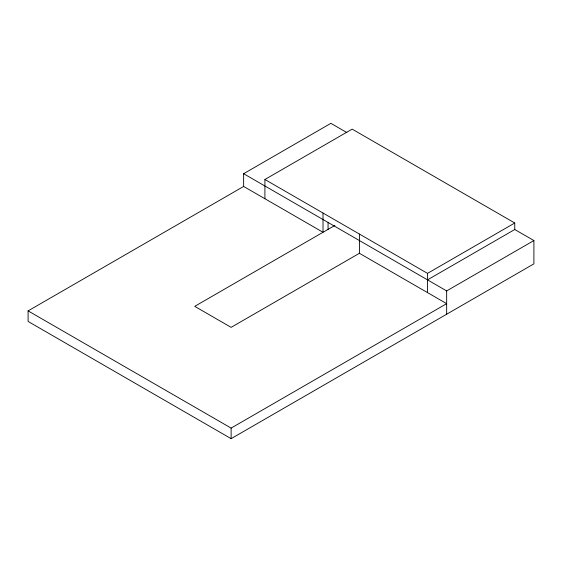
<?xml version="1.0" encoding="UTF-8"?>
<svg xmlns="http://www.w3.org/2000/svg" width="562" height="562" viewBox="0 0 562 562"><rect width="100%" height="100%" fill="white"/><g stroke="black" fill="none" stroke-linecap="round" stroke-linejoin="round"><path stroke-width="0.84" d="M427.513 279.869L514.757 229.5L533.9 240.55L533.9 263.859L231.123 438.662L28.1 321.45L28.1 310.884L243.634 186.444L243.634 173.707L330.877 123.338L346.831 132.548M264.913 198.723L264.913 179.489L352.156 129.12L514.757 223.002L514.757 229.5M334.875 225.432L194.726 306.346L231.123 327.358L359.413 253.286L446.657 303.656L231.123 428.096L28.1 310.884M264.913 179.489L427.513 273.371L514.757 223.002M243.634 173.707L446.657 290.919L533.9 240.55M243.634 186.444L323.017 232.275L323.017 213.04M446.657 290.919L446.657 314.228M427.513 273.371L427.513 292.605M359.413 234.052L359.413 253.286M328.067 222.566L328.067 229.359M231.123 428.096L231.123 438.662"/></g></svg>
